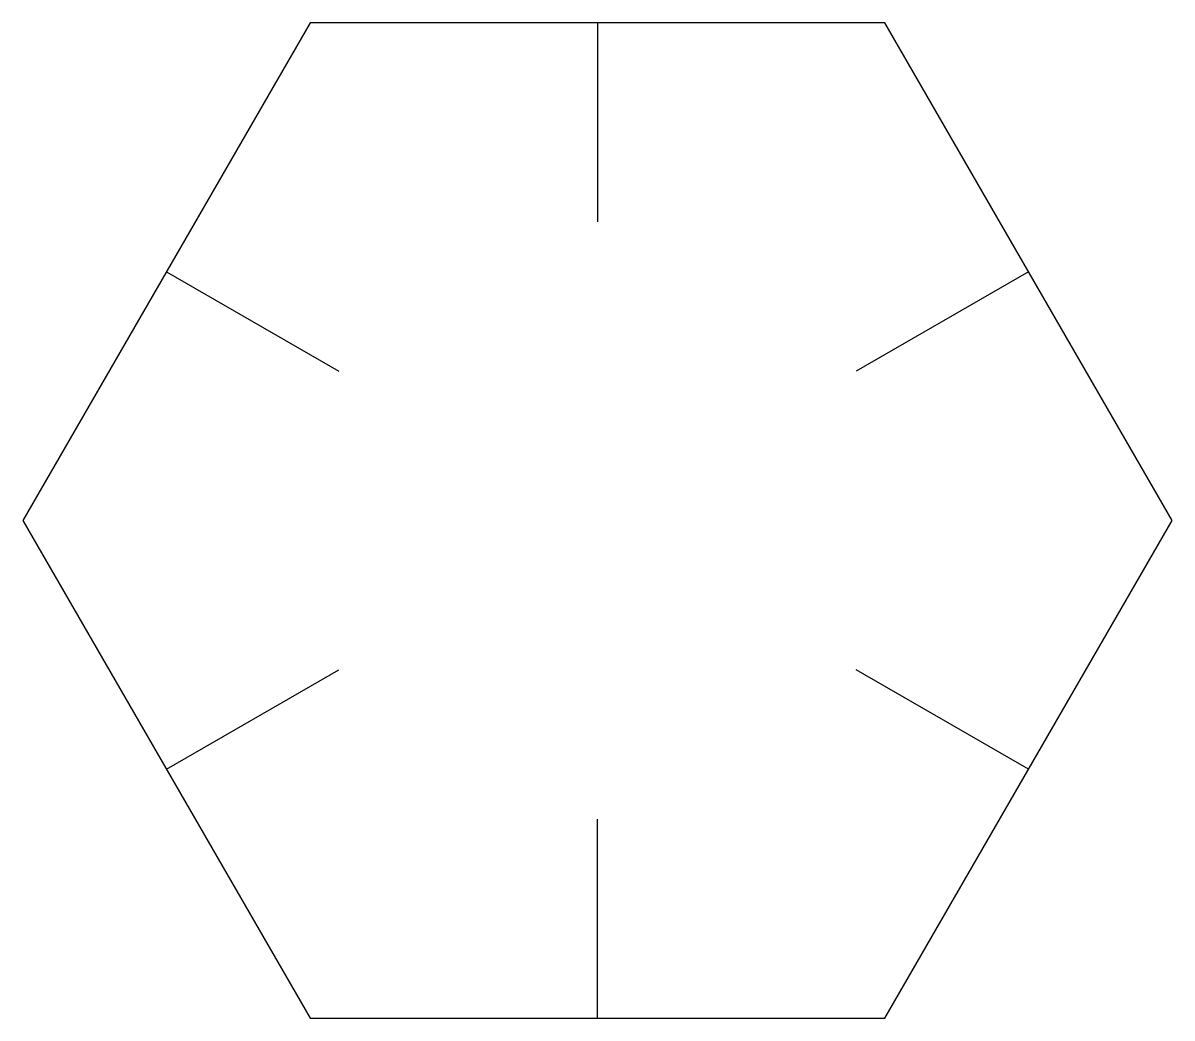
# Model space of a CAD drawing. Extents: x -28.9 to 28.9, y -25 to 25.
import ezdxf

# ---------------------------------------------------------------- set-up
doc = ezdxf.new("R2010")
doc.units = 0
doc.layers.add('Sketch', color=7, linetype='CONTINUOUS')

msp = doc.modelspace()

# ---------------------------------------------------------------- linework, layer by layer
at = {"layer": 'Sketch'}
for p, q in [((-14.4338, 25), (-28.8675, 0)), ((14.4338, 25), (-14.4338, 25)), ((0, 25), (0, 15)), ((28.8675, 0), (14.4338, 25)), ((-21.6506, 12.5), (-12.9904, 7.5)), ((21.6506, 12.5), (12.9904, 7.5)), ((-28.8675, 0), (-14.4338, -25)), ((14.4338, -25), (28.8675, 0)), ((-21.6506, -12.5), (-12.9904, -7.5)), ((21.6506, -12.5), (12.9904, -7.5)), ((0, -25), (0, -15)), ((-14.4338, -25), (14.4338, -25))]:
    msp.add_line(p, q, dxfattribs=at)

doc.saveas('drawing.dxf')
